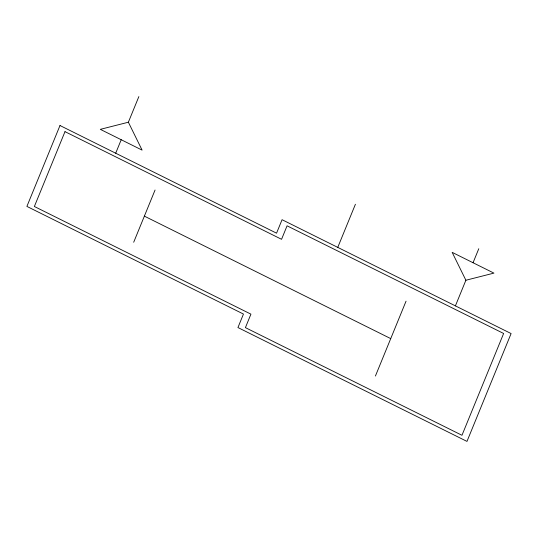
<?xml version="1.0" encoding="UTF-8"?>
<svg xmlns="http://www.w3.org/2000/svg" width="538" height="538" viewBox="0 0 538 538"><rect width="100%" height="100%" fill="white"/><g stroke="black" fill="none" stroke-linecap="round" stroke-linejoin="round"><path stroke-width="0.81" d="M115.69 153.216L121.211 139.732M128.374 122.22L100.324 129.349L142.093 150.115L128.374 122.22L138.858 96.591M133.693 242.248L155.058 190.028M337.763 247.393L355.416 204.252M375.416 376.035L406.042 301.186M455.404 305.873L465.888 280.244L452.162 252.349L493.938 273.116L465.888 280.244M473.05 262.732L478.78 248.731M144.372 216.141L390.729 338.61M59.994 125.522L26.9 206.41L243.458 314.064L237.944 327.548L466.977 441.409L511.1 333.56L282.067 219.699L276.552 233.183L59.994 125.522M64.997 131.642L34.371 206.491L250.93 314.145L245.415 327.629L461.974 435.282L503.629 333.479L287.07 225.819L281.556 239.302L64.997 131.642"/></g></svg>
